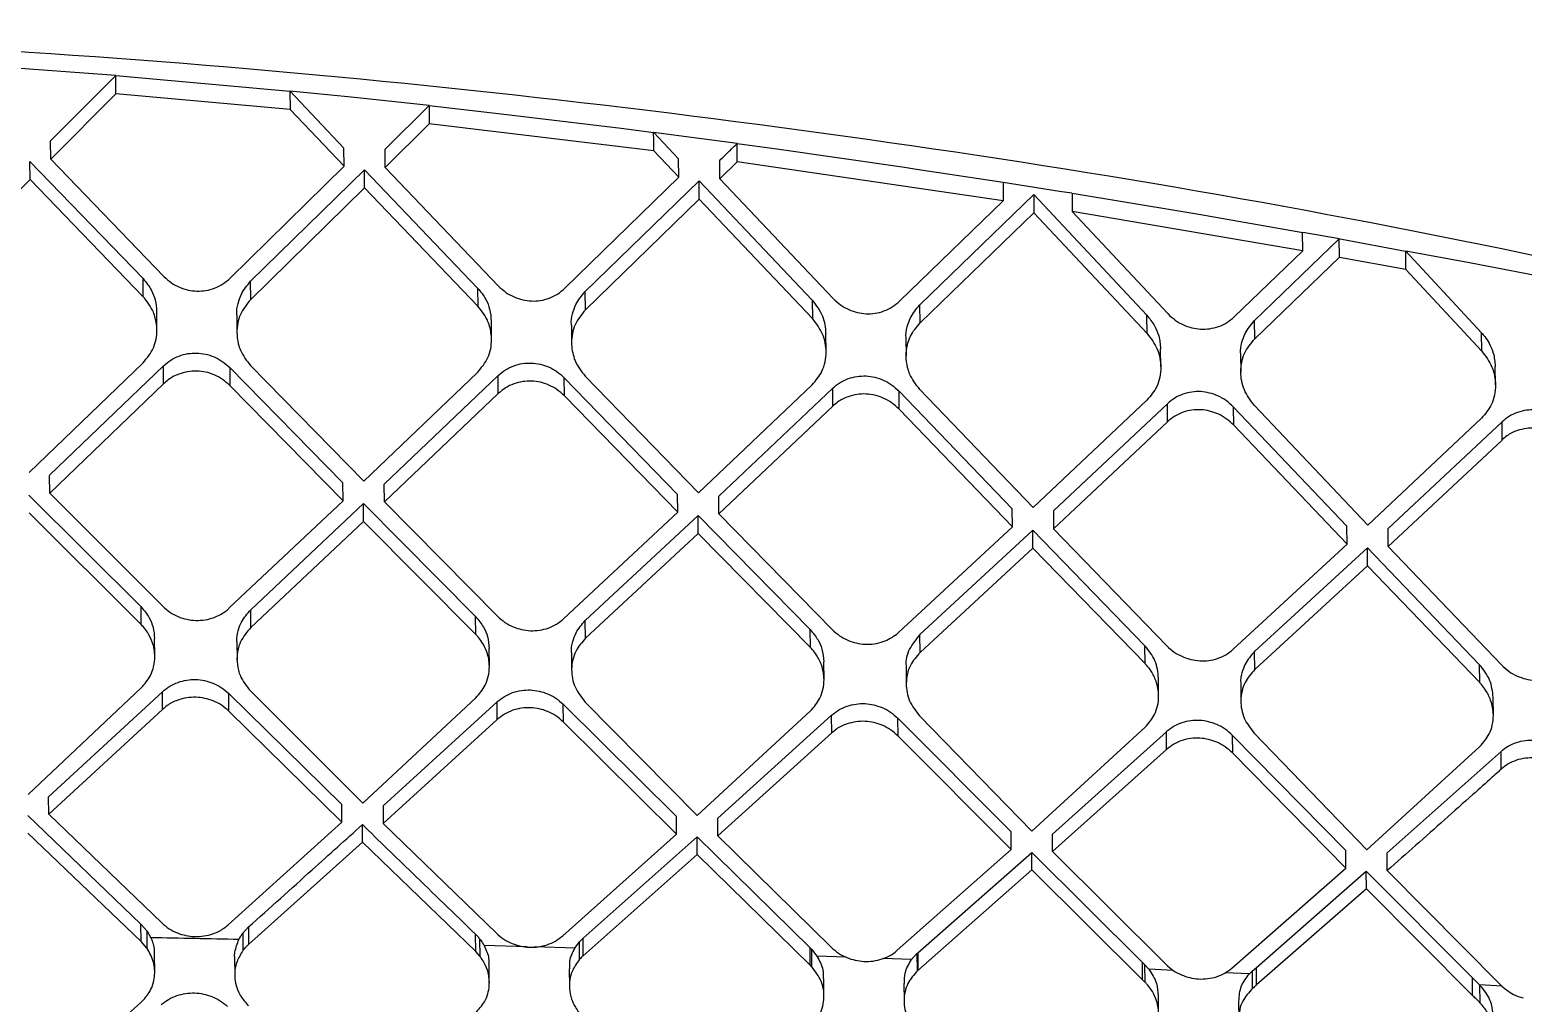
# Model space of a CAD drawing. Extents: x 832 to 912, y 781 to 934.
# Drawn here: x 853.12 to 854.714, y 880.889 to 881.927 of the extents above; entities that cross this region are included whole.
import ezdxf

# ---------------------------------------------------------------- set-up
doc = ezdxf.new("R2010")
doc.units = 0
doc.header["$MEASUREMENT"] = 0
doc.layers.add('1', color=4, linetype='Continuous')

# ---------------------------------------------------------------- blocks, each defined once
blk = doc.blocks.new('pillow top view')
at = {"layer": '1', "color": 3, "linetype": 'Continuous', "lineweight": 25}
for p, q in [((0.5314, -1.854), (0.7236, -1.8756)), ((0.651, -1.9428), (0.7236, -1.8758)), ((0.7227, -1.8956), (0.7233, -1.8761)), ((0.7236, -1.8759), (0.9082, -1.8999)), ((0.7227, -1.8956), (0.6504, -1.9622)), ((0.9078, -1.9196), (0.7227, -1.8956)), ((0.9084, -1.9001), (0.9078, -1.9196)), ((0.9082, -1.8998), (0.9635, -1.9629)), ((0.9083, -1.8996), (0.9302, -1.9027)), ((0.9304, -1.9027), (0.9734, -1.9088)), ((0.9734, -1.9088), (1.0564, -1.921)), ((0.9629, -1.9824), (0.9078, -1.9196)), ((1.0075, -1.966), (1.0564, -1.9212)), ((1.0562, -1.9214), (1.0556, -1.9409)), ((1.0564, -1.9213), (1.1327, -1.933)), ((0.6504, -1.9622), (0.651, -1.9428)), ((1.0556, -1.9409), (1.0068, -1.9854)), ((1.2938, -1.979), (1.0556, -1.9409)), ((1.1327, -1.933), (1.2599, -1.9536)), ((1.2599, -1.9536), (1.2735, -1.9559)), ((1.2735, -1.9559), (1.2944, -1.9594)), ((1.2943, -1.9593), (1.3199, -1.9888)), ((1.2945, -1.9592), (1.383, -1.9745)), ((0.6275, -1.9832), (0.6281, -1.9639)), ((0.6281, -1.9638), (0.7439, -2.0936)), ((0.6504, -1.9622), (0.7662, -2.0922)), ((0.9629, -1.9824), (0.9635, -1.9629)), ((1.0068, -1.9854), (1.0074, -1.966)), ((1.3823, -1.9943), (1.3829, -1.9748)), ((1.383, -1.9748), (1.4253, -1.9823)), ((0.6275, -1.9832), (0.5013, -2.0982)), ((0.7433, -2.1129), (0.6275, -1.9832)), ((0.8368, -2.0968), (0.9629, -1.9824)), ((0.8584, -2.101), (0.9845, -1.9869)), ((0.9839, -2.0063), (0.9845, -1.9869)), ((0.9845, -1.9869), (1.1002, -2.1179)), ((1.0068, -1.9854), (1.1225, -2.1167)), ((1.3193, -2.0083), (1.2938, -1.979)), ((1.3193, -2.0083), (1.3199, -1.9888)), ((1.4253, -1.9823), (1.5606, -2.0073)), ((0.9839, -2.0063), (0.8578, -2.1203)), ((1.0996, -2.1372), (0.9839, -2.0063)), ((1.3632, -2.0116), (1.3638, -1.9922)), ((1.3823, -1.9943), (1.3632, -2.0116)), ((1.6643, -2.0471), (1.3823, -1.9943)), ((1.5606, -2.0073), (1.5731, -2.0097)), ((1.1931, -2.1219), (1.3193, -2.0083)), ((1.2147, -2.1263), (1.3409, -2.0129)), ((1.3403, -2.0324), (1.3409, -2.0129)), ((1.3409, -2.0129), (1.4565, -2.1452)), ((1.3632, -2.0116), (1.4788, -2.1442)), ((1.5731, -2.0097), (1.665, -2.0275)), ((1.3403, -2.0324), (1.2141, -2.1456)), ((1.4559, -2.1645), (1.3403, -2.0324)), ((1.6649, -2.0276), (1.6643, -2.0471)), ((1.6651, -2.0273), (1.7249, -2.0392)), ((1.7249, -2.0392), (1.7379, -2.0418)), ((1.5494, -2.1499), (1.6643, -2.0471)), ((1.571, -2.1546), (1.6971, -2.0418)), ((1.6971, -2.0418), (1.6965, -2.0613)), ((1.6971, -2.0418), (1.8127, -2.1754)), ((1.7381, -2.0422), (1.7375, -2.0617)), ((1.738, -2.0421), (1.8553, -2.0663)), ((1.5704, -2.1739), (1.6965, -2.0613)), ((1.6965, -2.0613), (1.8121, -2.1948)), ((1.9816, -2.1132), (1.7375, -2.0617)), ((1.7375, -2.0617), (1.835, -2.1745)), ((1.8553, -2.0663), (1.8724, -2.0699)), ((1.8724, -2.0699), (1.9823, -2.0936)), ((0.7433, -2.1129), (0.7439, -2.0936)), ((0.8578, -2.1203), (0.8584, -2.101)), ((1.9272, -2.1857), (2.0213, -2.1019)), ((1.9816, -2.1132), (1.9822, -2.0937)), ((1.9825, -2.0933), (2.0213, -2.1019)), ((2.0204, -2.1217), (2.0211, -2.1022)), ((2.0213, -2.1022), (2.0239, -2.1027)), ((2.0239, -2.1027), (2.0913, -2.1179)), ((1.1002, -2.1179), (1.0996, -2.1372)), ((1.9056, -2.1809), (1.9816, -2.1132)), ((2.0908, -2.1374), (2.0914, -2.1179)), ((2.0912, -2.1178), (2.1688, -2.2084)), ((2.0915, -2.1176), (2.159, -2.133)), ((0.7564, -2.1486), (0.757, -2.1293)), ((1.2141, -2.1456), (1.2147, -2.1263)), ((1.9266, -2.2051), (2.0204, -2.1217)), ((2.0204, -2.1217), (2.0908, -2.1374)), ((2.159, -2.133), (2.2507, -2.1545)), ((0.8422, -2.1361), (0.8416, -2.1553)), ((1.4565, -2.1452), (1.4559, -2.1645)), ((2.0908, -2.1375), (2.1682, -2.2278)), ((1.1128, -2.173), (1.1134, -2.1538)), ((1.1986, -2.1613), (1.198, -2.1805)), ((1.5704, -2.1739), (1.571, -2.1546)), ((1.469, -2.2006), (1.4696, -2.1813)), ((1.8121, -2.1948), (1.8127, -2.1754)), ((0.6141, -2.2955), (0.7402, -2.1835)), ((0.6358, -2.2993), (0.7619, -2.1875)), ((0.7613, -2.2067), (0.7619, -2.1875)), ((0.8325, -2.1922), (0.8319, -2.2113)), ((0.8325, -2.1921), (0.9483, -2.3199)), ((0.8548, -2.1909), (0.9706, -2.3189)), ((1.5548, -2.1895), (1.5542, -2.2088)), ((1.9266, -2.2051), (1.9272, -2.1857)), ((0.7613, -2.2067), (0.6352, -2.3184)), ((0.9477, -2.3389), (0.8319, -2.2113)), ((0.9706, -2.3189), (1.0966, -2.2078)), ((0.9922, -2.323), (1.1182, -2.2121)), ((1.1176, -2.2313), (1.1182, -2.2121)), ((1.8252, -2.2311), (1.8258, -2.2118)), ((2.1682, -2.2278), (2.1688, -2.2084)), ((1.1882, -2.2366), (1.1888, -2.2174)), ((1.1888, -2.2174), (1.3046, -2.3464)), ((1.2111, -2.2163), (1.3269, -2.3456)), ((1.911, -2.2207), (1.9104, -2.24)), ((1.1176, -2.2313), (0.9916, -2.342)), ((1.304, -2.3655), (1.1882, -2.2366)), ((1.3269, -2.3456), (1.4529, -2.2354)), ((1.4745, -2.2398), (1.3485, -2.3499)), ((1.4739, -2.2591), (1.4745, -2.2399)), ((1.5445, -2.2649), (1.5451, -2.2457)), ((1.5451, -2.2457), (1.6608, -2.3761)), ((1.6831, -2.3755), (1.5674, -2.2448)), ((2.1813, -2.2644), (2.1819, -2.245)), ((1.3479, -2.369), (1.4739, -2.2591)), ((1.6602, -2.3952), (1.5445, -2.2649)), ((1.8091, -2.2659), (1.6831, -2.3755)), ((1.8307, -2.2706), (1.7047, -2.38)), ((1.8301, -2.2898), (1.8307, -2.2706)), ((1.9006, -2.2963), (1.9012, -2.277)), ((2.0169, -2.4088), (1.9012, -2.277)), ((2.0392, -2.4084), (1.9235, -2.2763)), ((1.8301, -2.2898), (1.7041, -2.3991)), ((0.6352, -2.3184), (0.6358, -2.2994)), ((2.0163, -2.428), (1.9006, -2.2963)), ((2.1652, -2.2992), (2.0392, -2.4084)), ((2.1868, -2.3041), (2.0608, -2.4131)), ((2.1862, -2.3235), (2.1868, -2.3041)), ((0.6129, -2.3195), (0.7277, -2.4434)), ((0.6352, -2.3184), (0.7511, -2.4438)), ((0.9477, -2.3389), (0.9483, -2.3199)), ((0.9916, -2.342), (0.9922, -2.323)), ((2.1862, -2.3235), (2.0602, -2.4323)), ((0.7271, -2.4624), (0.6123, -2.3386)), ((0.8217, -2.4484), (0.9477, -2.3389)), ((0.9916, -2.342), (1.1074, -2.4687)), ((0.8445, -2.4512), (0.9693, -2.3429)), ((0.9687, -2.362), (0.9693, -2.343)), ((0.9693, -2.3429), (1.084, -2.4681)), ((1.304, -2.3655), (1.3046, -2.3464)), ((1.3479, -2.369), (1.3485, -2.3499)), ((0.9687, -2.362), (0.8439, -2.4701)), ((1.0834, -2.4871), (0.9687, -2.362)), ((1.178, -2.474), (1.304, -2.3655)), ((1.2008, -2.477), (1.3256, -2.3697)), ((1.325, -2.3888), (1.3256, -2.3697)), ((1.3256, -2.3697), (1.4403, -2.4962)), ((1.4637, -2.497), (1.3479, -2.369)), ((1.325, -2.3888), (1.2003, -2.4959)), ((1.4397, -2.5152), (1.325, -2.3888)), ((1.6602, -2.3952), (1.6608, -2.3761)), ((1.7047, -2.38), (1.7041, -2.3991)), ((1.5342, -2.503), (1.6602, -2.3952)), ((1.6818, -2.3996), (1.5571, -2.5062)), ((1.6812, -2.4188), (1.6818, -2.3997)), ((1.7965, -2.5276), (1.6818, -2.3996)), ((1.7041, -2.3991), (1.8198, -2.5285)), ((1.6812, -2.4188), (1.5565, -2.5251)), ((1.7959, -2.5466), (1.6812, -2.4188)), ((2.0163, -2.428), (2.0169, -2.4088)), ((2.0602, -2.4323), (2.0608, -2.4131)), ((1.8904, -2.5352), (2.0163, -2.428)), ((2.0379, -2.4327), (1.9132, -2.5386)), ((2.0373, -2.4518), (2.0379, -2.4327)), ((2.1525, -2.5621), (2.0379, -2.4327)), ((2.0602, -2.4323), (2.1759, -2.5632)), ((0.7271, -2.4624), (0.7277, -2.4434)), ((0.8439, -2.4701), (0.8445, -2.4512)), ((2.0373, -2.4518), (1.9126, -2.5576)), ((2.1519, -2.5812), (2.0373, -2.4518)), ((1.0834, -2.4871), (1.084, -2.4681)), ((0.7402, -2.4967), (0.7408, -2.4778)), ((0.8284, -2.4847), (0.8278, -2.5036)), ((1.2002, -2.4959), (1.2008, -2.477)), ((1.4397, -2.5152), (1.4403, -2.4962)), ((1.0966, -2.5216), (1.0972, -2.5027)), ((1.1847, -2.5105), (1.1841, -2.5294)), ((1.5565, -2.5251), (1.5571, -2.5061)), ((0.5993, -2.6386), (0.7245, -2.5299)), ((1.4529, -2.5499), (1.4535, -2.531)), ((1.7959, -2.5466), (1.7965, -2.5276)), ((0.621, -2.6419), (0.7469, -2.5349)), ((0.7463, -2.5538), (0.7469, -2.535)), ((0.8169, -2.5584), (0.8175, -2.5396)), ((0.8175, -2.5396), (0.9334, -2.6627)), ((0.8407, -2.5376), (0.9557, -2.6623)), ((1.541, -2.5396), (1.5404, -2.5585)), ((1.9126, -2.5576), (1.9132, -2.5386)), ((0.7463, -2.5538), (0.6204, -2.6606)), ((0.9328, -2.6814), (0.8169, -2.5585)), ((0.9557, -2.6623), (1.0809, -2.5547)), ((0.9774, -2.6659), (1.1033, -2.56)), ((1.1027, -2.5788), (1.1033, -2.56)), ((1.1732, -2.5842), (1.1738, -2.5653)), ((1.1738, -2.5653), (1.2897, -2.6898)), ((1.197, -2.5635), (1.312, -2.6896)), ((1.809, -2.5816), (1.8096, -2.5626)), ((2.1519, -2.5812), (2.1525, -2.5621)), ((1.1027, -2.5788), (0.9768, -2.6846)), ((1.8971, -2.572), (1.8965, -2.591)), ((1.2891, -2.7085), (1.1732, -2.5842)), ((1.312, -2.6896), (1.4371, -2.5829)), ((1.3336, -2.6934), (1.4595, -2.5884)), ((1.4589, -2.6073), (1.4595, -2.5885)), ((1.5295, -2.6134), (1.5301, -2.5945)), ((1.5301, -2.5945), (1.6459, -2.7204)), ((1.5532, -2.5929), (1.6682, -2.7204)), ((2.1651, -2.6164), (2.1657, -2.5974)), ((1.4589, -2.6073), (1.3331, -2.7121)), ((1.6453, -2.7392), (1.5295, -2.6134)), ((1.6682, -2.7204), (1.7933, -2.6145)), ((1.8157, -2.6203), (1.6898, -2.7244)), ((1.8151, -2.6392), (1.8157, -2.6203)), ((1.8856, -2.6459), (1.8862, -2.627)), ((2.002, -2.7544), (1.8862, -2.627)), ((1.9093, -2.6255), (2.0243, -2.7546)), ((0.6204, -2.6606), (0.621, -2.6419)), ((1.8151, -2.6392), (1.6892, -2.7432)), ((0.5981, -2.6612), (0.7141, -2.7817)), ((0.6204, -2.6606), (0.7364, -2.7813)), ((2.0014, -2.7732), (1.8856, -2.6459)), ((2.0243, -2.7546), (2.1493, -2.6494)), ((2.0459, -2.7588), (2.1717, -2.6554)), ((2.1711, -2.6744), (2.1717, -2.6554)), ((0.9328, -2.6814), (0.9334, -2.6627)), ((0.9774, -2.6658), (0.9768, -2.6846)), ((0.7135, -2.8003), (0.5975, -2.6799)), ((0.807, -2.7861), (0.9328, -2.6814)), ((0.9539, -2.7037), (0.9545, -2.685)), ((0.9768, -2.6846), (1.0927, -2.8066)), ((1.2891, -2.7085), (1.2897, -2.6898)), ((0.8281, -2.8079), (0.9539, -2.7037)), ((0.9539, -2.7037), (1.0699, -2.8253)), ((1.1633, -2.8121), (1.2891, -2.7085)), ((1.333, -2.7121), (1.3336, -2.6934)), ((1.185, -2.8156), (1.3108, -2.7123)), ((1.3102, -2.731), (1.3108, -2.7123)), ((1.3108, -2.7123), (1.4267, -2.8354)), ((1.333, -2.7121), (1.449, -2.8356)), ((1.6453, -2.7392), (1.6459, -2.7204)), ((1.6892, -2.7432), (1.6898, -2.7244)), ((1.3102, -2.731), (1.1844, -2.8342)), ((1.4261, -2.8541), (1.3102, -2.731)), ((1.5195, -2.8417), (1.6453, -2.7392)), ((1.5412, -2.8454), (1.667, -2.7431)), ((1.6664, -2.7619), (1.667, -2.7431)), ((1.667, -2.7431), (1.7804, -2.8651)), ((1.6892, -2.7432), (1.8051, -2.8681)), ((2.0014, -2.7732), (2.002, -2.7544)), ((1.6664, -2.7619), (1.5406, -2.8641)), ((1.7798, -2.8838), (1.6664, -2.7619)), ((2.0453, -2.7777), (2.0459, -2.7588)), ((0.7135, -2.8003), (0.7141, -2.7816)), ((0.7141, -2.7816), (0.7203, -2.7895)), ((1.8756, -2.875), (2.0014, -2.7732)), ((1.9017, -2.8753), (2.023, -2.7774)), ((2.0225, -2.7962), (2.023, -2.7774)), ((2.023, -2.7774), (2.1315, -2.8956)), ((2.0453, -2.7777), (2.1611, -2.9041)), ((0.7197, -2.8081), (0.7135, -2.8003)), ((0.7197, -2.8081), (0.7203, -2.7895)), ((0.7203, -2.7895), (0.724, -2.7966)), ((0.8223, -2.7957), (0.8217, -2.8143)), ((0.8223, -2.7957), (0.8286, -2.7893)), ((0.8286, -2.7893), (0.8281, -2.8079)), ((2.0224, -2.7962), (1.9012, -2.894)), ((2.1309, -2.9143), (2.0224, -2.7962)), ((0.7268, -2.8332), (0.7273, -2.8147)), ((1.0699, -2.8253), (1.0705, -2.8067)), ((1.0743, -2.8306), (1.0749, -2.812)), ((1.1249, -2.8223), (1.0792, -2.8192)), ((1.1757, -2.8258), (1.181, -2.8193)), ((1.1804, -2.8379), (1.181, -2.8192)), ((1.1809, -2.8193), (1.185, -2.8156)), ((1.1844, -2.8342), (1.185, -2.8156)), ((0.8126, -2.8215), (0.812, -2.8401)), ((1.0743, -2.8306), (1.0699, -2.8253)), ((1.1757, -2.8258), (1.1329, -2.8228)), ((1.4261, -2.8541), (1.4267, -2.8355)), ((1.4267, -2.8354), (1.4283, -2.8372)), ((1.0831, -2.8586), (1.0837, -2.8399)), ((1.1689, -2.8476), (1.1683, -2.8663)), ((1.4277, -2.8558), (1.4283, -2.8372)), ((1.4283, -2.8372), (1.4336, -2.8446)), ((1.4647, -2.8469), (1.4336, -2.8446)), ((1.5343, -2.8523), (1.5039, -2.8499)), ((1.5343, -2.8523), (1.5407, -2.8458)), ((1.5401, -2.8645), (1.5407, -2.8458)), ((1.5412, -2.8455), (1.5406, -2.8641)), ((0.5849, -2.9684), (0.7107, -2.8654)), ((1.4277, -2.8558), (1.4262, -2.8541)), ((1.7798, -2.8838), (1.7804, -2.8651)), ((1.7804, -2.8651), (1.7829, -2.8677)), ((1.7823, -2.8864), (1.7829, -2.8678)), ((1.7829, -2.8677), (1.7869, -2.8727)), ((1.4393, -2.8875), (1.4399, -2.8688)), ((1.5251, -2.8774), (1.5245, -2.8961)), ((1.8128, -2.8749), (1.7871, -2.8727)), ((1.8939, -2.8818), (1.8685, -2.8796)), ((1.894, -2.8818), (1.8973, -2.8789)), ((1.8967, -2.8976), (1.8973, -2.8789)), ((1.8973, -2.8788), (1.9017, -2.8753)), ((1.9011, -2.894), (1.9017, -2.8753)), ((2.1309, -2.9143), (2.1315, -2.8956)), ((2.1315, -2.8956), (2.1387, -2.9034)), ((1.7955, -2.9201), (1.7961, -2.9014)), ((1.8812, -2.9108), (1.8806, -2.9295)), ((2.1389, -2.9036), (2.1383, -2.9223)), ((2.1631, -2.9057), (2.139, -2.9035))]:
    blk.add_line(p, q, dxfattribs=at)
at = {"layer": '1', "color": 3, "linetype": 'Continuous', "lineweight": 25, "flags": 128}
blk.add_lwpolyline([(1.2938, -1.979), (1.2942, -1.9681), (1.2944, -1.9595)], dxfattribs=at)
at = {"layer": '1', "color": 3, "linetype": 'Continuous', "lineweight": 25}
for points, knots in [([(-3.0882, -2.0715), (-2.8406, -2.0211), (-2.3453, -1.9203), (-1.5922, -1.8287), (-0.8353, -1.782), (-0.0768, -1.7867), (0.6796, -1.8438), (1.4301, -1.9518), (2.1734, -2.1041), (2.659, -2.2443), (2.9018, -2.3143)], [0, 0, 0, 0, 0.125001, 0.250001, 0.375003, 0.499997, 0.624991, 0.749994, 0.874996, 1, 1, 1, 1]), ([(1.3638, -1.9922), (1.3673, -1.9889), (1.3737, -1.9832), (1.3801, -1.9774), (1.3829, -1.9748)], [0, 0, 0, 0, 0.559992, 1, 1, 1, 1]), ([(0.7439, -2.0936), (0.747, -2.0978), (0.7523, -2.105), (0.7565, -2.1174), (0.7568, -2.1252), (0.7569, -2.1293)], [0, 0, 0, 0, 0.391033, 0.672737, 1, 1, 1, 1]), ([(0.7662, -2.0922), (0.7686, -2.0947), (0.7734, -2.0994), (0.7821, -2.1046), (0.7913, -2.1079), (0.8007, -2.1095), (0.8104, -2.1092), (0.8199, -2.107), (0.829, -2.103), (0.8342, -2.0989), (0.8368, -2.0968)], [0, 0, 0, 0, 0.133729, 0.261317, 0.383336, 0.500392, 0.620488, 0.743287, 0.86956, 1, 1, 1, 1]), ([(0.8423, -2.1361), (0.8423, -2.1359), (0.8419, -2.1319), (0.8438, -2.1244), (0.8482, -2.1122), (0.8545, -2.1053), (0.8584, -2.101)], [0, 0, 0, 0, 0.009762, 0.311303, 0.577022, 1, 1, 1, 1]), ([(0.7402, -2.1835), (0.7446, -2.1785), (0.7534, -2.1685), (0.7571, -2.1511), (0.7559, -2.1382), (0.7524, -2.1256), (0.7472, -2.1183), (0.7433, -2.1129)], [0, 0, 0, 0, 0.247788, 0.499011, 0.666854, 0.751137, 1, 1, 1, 1]), ([(1.1002, -2.1179), (1.1032, -2.1219), (1.1085, -2.1291), (1.1128, -2.1415), (1.1131, -2.1495), (1.1133, -2.1538)], [0, 0, 0, 0, 0.377693, 0.662826, 1, 1, 1, 1]), ([(1.1225, -2.1167), (1.125, -2.1191), (1.1298, -2.1239), (1.1385, -2.1292), (1.1476, -2.1326), (1.1571, -2.1343), (1.1667, -2.1341), (1.1763, -2.1319), (1.1854, -2.128), (1.1905, -2.1239), (1.1931, -2.1219)], [0, 0, 0, 0, 0.134389, 0.262259, 0.384167, 0.500702, 0.621219, 0.744082, 0.870097, 1, 1, 1, 1]), ([(0.8578, -2.1203), (0.8534, -2.1253), (0.8447, -2.1353), (0.841, -2.1525), (0.842, -2.1654), (0.8455, -2.1781), (0.8508, -2.1855), (0.8548, -2.1909)], [0, 0, 0, 0, 0.247843, 0.4991, 0.658597, 0.751271, 1, 1, 1, 1]), ([(1.1986, -2.1613), (1.1986, -2.1611), (1.1982, -2.1571), (1.2001, -2.1497), (1.2045, -2.1375), (1.2108, -2.1306), (1.2147, -2.1263)], [0, 0, 0, 0, 0.011143, 0.309704, 0.574147, 1, 1, 1, 1]), ([(1.0966, -2.2078), (1.101, -2.2029), (1.1098, -2.193), (1.1136, -2.1751), (1.1123, -2.1626), (1.1105, -2.1563), (1.1099, -2.1547), (1.1076, -2.1481), (1.1036, -2.1426), (1.0996, -2.1372)], [0, 0, 0, 0, 0.247301, 0.498754, 0.684081, 0.732448, 0.749216, 0.751087, 1, 1, 1, 1]), ([(1.2141, -2.1456), (1.2098, -2.1506), (1.201, -2.1606), (1.197, -2.1793), (1.1987, -2.1924), (1.2027, -2.2048), (1.2072, -2.2109), (1.2111, -2.2163)], [0, 0, 0, 0, 0.247738, 0.499056, 0.720742, 0.750858, 1, 1, 1, 1]), ([(1.4565, -2.1452), (1.4605, -2.1508), (1.4684, -2.1618), (1.4692, -2.1749), (1.4695, -2.1813)], [0, 0, 0, 0, 0.508984, 1, 1, 1, 1]), ([(1.4788, -2.1442), (1.4813, -2.1467), (1.4861, -2.1515), (1.4948, -2.1568), (1.5039, -2.1604), (1.5134, -2.1621), (1.523, -2.162), (1.5325, -2.1599), (1.5417, -2.156), (1.5468, -2.152), (1.5494, -2.1499)], [0, 0, 0, 0, 0.135066, 0.263252, 0.385054, 0.501127, 0.622013, 0.744921, 0.870648, 1, 1, 1, 1]), ([(1.4529, -2.2353), (1.457, -2.2309), (1.4658, -2.221), (1.4702, -2.2015), (1.4676, -2.1812), (1.4598, -2.1701), (1.4559, -2.1645)], [0, 0, 0, 0, 0.228257, 0.498829, 0.750322, 1, 1, 1, 1]), ([(1.5549, -2.1895), (1.5549, -2.1894), (1.5545, -2.1854), (1.5564, -2.178), (1.5607, -2.1658), (1.5671, -2.1589), (1.571, -2.1546)], [0, 0, 0, 0, 0.011732, 0.308107, 0.571693, 1, 1, 1, 1]), ([(0.7619, -2.1875), (0.7645, -2.1854), (0.7696, -2.1814), (0.7788, -2.1774), (0.7883, -2.1752), (0.7979, -2.175), (0.8073, -2.1765), (0.8164, -2.1798), (0.8252, -2.185), (0.83, -2.1897), (0.8325, -2.1921)], [0, 0, 0, 0, 0.13102, 0.257482, 0.379999, 0.499429, 0.615877, 0.737717, 0.865596, 1, 1, 1, 1]), ([(1.5674, -2.2448), (1.5634, -2.2393), (1.5581, -2.2318), (1.5547, -2.2191), (1.5537, -2.2088), (1.5555, -2.1975), (1.5601, -2.1852), (1.5664, -2.1783), (1.5704, -2.1739)], [0, 0, 0, 0, 0.249706, 0.338255, 0.500852, 0.648082, 0.780399, 1, 1, 1, 1]), ([(1.8127, -2.1754), (1.8155, -2.1792), (1.8206, -2.1862), (1.8252, -2.1987), (1.8256, -2.2071), (1.8258, -2.2118)], [0, 0, 0, 0, 0.348051, 0.639422, 1, 1, 1, 1]), ([(1.835, -2.1745), (1.8375, -2.1771), (1.8423, -2.182), (1.8536, -2.189), (1.8663, -2.1928), (1.8791, -2.1927), (1.8887, -2.1907), (1.8979, -2.1869), (1.903, -2.1829), (1.9056, -2.1809)], [0, 0, 0, 0, 0.135892, 0.264506, 0.500844, 0.622173, 0.74524, 0.870897, 1, 1, 1, 1]), ([(0.8319, -2.2113), (0.8294, -2.2089), (0.8246, -2.2042), (0.8158, -2.199), (0.8067, -2.1957), (0.7971, -2.1942), (0.7874, -2.1944), (0.7768, -2.197), (0.7678, -2.201), (0.7629, -2.2052), (0.7613, -2.2067)], [0, 0, 0, 0, 0.134435, 0.262289, 0.384079, 0.500418, 0.624373, 0.749633, 0.913565, 1, 1, 1, 1]), ([(1.8121, -2.1948), (1.816, -2.2004), (1.8237, -2.2116), (1.8264, -2.232), (1.8221, -2.2515), (1.8132, -2.2614), (1.8091, -2.2659)], [0, 0, 0, 0, 0.250812, 0.501478, 0.771237, 1, 1, 1, 1]), ([(1.9112, -2.2207), (1.9111, -2.2204), (1.9105, -2.2163), (1.9127, -2.2089), (1.9169, -2.1968), (1.9232, -2.19), (1.9272, -2.1857)], [0, 0, 0, 0, 0.01948, 0.312121, 0.57315, 1, 1, 1, 1]), ([(1.1182, -2.2121), (1.1209, -2.21), (1.126, -2.206), (1.1352, -2.2021), (1.1447, -2.2), (1.1575, -2.1998), (1.1702, -2.2033), (1.1815, -2.2101), (1.1863, -2.2149), (1.1888, -2.2174)], [0, 0, 0, 0, 0.130815, 0.257305, 0.380112, 0.500057, 0.736773, 0.86497, 1, 1, 1, 1]), ([(1.9235, -2.2763), (1.9196, -2.2707), (1.9119, -2.2595), (1.9093, -2.2394), (1.9135, -2.2199), (1.9223, -2.2099), (1.9266, -2.2051)], [0, 0, 0, 0, 0.250562, 0.501399, 0.758405, 1, 1, 1, 1]), ([(2.1688, -2.2084), (2.1699, -2.2097), (2.1728, -2.2133), (2.177, -2.2206), (2.1813, -2.2315), (2.1817, -2.2402), (2.1819, -2.245)], [0, 0, 0, 0, 0.125872, 0.335931, 0.629958, 1, 1, 1, 1]), ([(1.1882, -2.2366), (1.1857, -2.2341), (1.1809, -2.2293), (1.1696, -2.2226), (1.1569, -2.219), (1.1441, -2.2193), (1.1346, -2.2213), (1.1254, -2.2252), (1.1203, -2.2293), (1.1176, -2.2313)], [0, 0, 0, 0, 0.135301, 0.263633, 0.500321, 0.620197, 0.74302, 0.869397, 1, 1, 1, 1]), ([(1.4745, -2.2398), (1.4771, -2.2378), (1.4823, -2.2338), (1.4914, -2.23), (1.5009, -2.228), (1.5137, -2.2278), (1.5264, -2.2315), (1.5378, -2.2383), (1.5426, -2.2432), (1.5451, -2.2457)], [0, 0, 0, 0, 0.130039, 0.256083, 0.378809, 0.499198, 0.735423, 0.864054, 1, 1, 1, 1]), ([(2.1682, -2.2278), (2.1721, -2.2335), (2.1798, -2.2448), (2.1825, -2.2652), (2.1782, -2.2849), (2.1693, -2.2947), (2.1652, -2.2992)], [0, 0, 0, 0, 0.251107, 0.501801, 0.770835, 1, 1, 1, 1]), ([(1.5445, -2.2649), (1.542, -2.2624), (1.5372, -2.2576), (1.5258, -2.2507), (1.513, -2.247), (1.5001, -2.2472), (1.4895, -2.2496), (1.4805, -2.2534), (1.4756, -2.2576), (1.4739, -2.2591)], [0, 0, 0, 0, 0.135935, 0.2646, 0.500978, 0.624959, 0.749836, 0.912944, 1, 1, 1, 1]), ([(1.9012, -2.277), (1.8988, -2.2745), (1.8939, -2.2695), (1.8826, -2.2626), (1.8699, -2.2588), (1.8572, -2.2588), (1.8476, -2.2608), (1.8384, -2.2646), (1.8333, -2.2685), (1.8307, -2.2706)], [0, 0, 0, 0, 0.136514, 0.26533, 0.500669, 0.621542, 0.74448, 0.870394, 1, 1, 1, 1]), ([(1.9006, -2.2963), (1.8982, -2.2938), (1.8933, -2.2888), (1.882, -2.2819), (1.8693, -2.2781), (1.8565, -2.2781), (1.847, -2.2801), (1.8378, -2.2839), (1.8327, -2.2878), (1.8301, -2.2898)], [0, 0, 0, 0, 0.136581, 0.265487, 0.501103, 0.62161, 0.744522, 0.8704, 1, 1, 1, 1]), ([(2.2573, -2.3111), (2.2548, -2.3085), (2.25, -2.3035), (2.2387, -2.2965), (2.226, -2.2926), (2.2133, -2.2925), (2.2037, -2.2944), (2.1945, -2.2982), (2.1894, -2.3021), (2.1868, -2.3041)], [0, 0, 0, 0, 0.13712, 0.266197, 0.501064, 0.622211, 0.745158, 0.870833, 1, 1, 1, 1]), ([(2.2567, -2.3304), (2.2542, -2.3279), (2.2494, -2.3229), (2.2381, -2.3158), (2.2253, -2.3119), (2.2124, -2.3119), (2.2017, -2.3141), (2.1927, -2.3178), (2.1879, -2.322), (2.1862, -2.3234)], [0, 0, 0, 0, 0.137172, 0.266371, 0.501696, 0.625825, 0.750398, 0.914056, 1, 1, 1, 1]), ([(0.7277, -2.4434), (0.7307, -2.4474), (0.736, -2.4542), (0.7403, -2.4662), (0.7406, -2.4738), (0.7408, -2.4778)], [0, 0, 0, 0, 0.383772, 0.668651, 1, 1, 1, 1]), ([(0.7511, -2.4438), (0.7534, -2.4461), (0.758, -2.4506), (0.7666, -2.4556), (0.7758, -2.4589), (0.7856, -2.4605), (0.7955, -2.4603), (0.8065, -2.4578), (0.8149, -2.4537), (0.8202, -2.4502), (0.8215, -2.4487), (0.8217, -2.4484)], [0, 0, 0, 0, 0.127335, 0.25278, 0.376844, 0.500053, 0.624477, 0.749479, 0.923799, 0.989883, 1, 1, 1, 1]), ([(0.8285, -2.4847), (0.8285, -2.4845), (0.8281, -2.4806), (0.83, -2.4734), (0.8344, -2.4618), (0.8407, -2.4552), (0.8445, -2.4512)], [0, 0, 0, 0, 0.017884, 0.314267, 0.576918, 1, 1, 1, 1]), ([(0.7245, -2.5299), (0.7283, -2.5258), (0.7345, -2.5191), (0.739, -2.5075), (0.7409, -2.4955), (0.7392, -2.4827), (0.7345, -2.472), (0.7302, -2.4659), (0.7279, -2.4631), (0.7272, -2.4624), (0.7271, -2.4624)], [0, 0, 0, 0, 0.217471, 0.350452, 0.499439, 0.708806, 0.862135, 0.959193, 0.995034, 1, 1, 1, 1]), ([(1.084, -2.4681), (1.0869, -2.4719), (1.0921, -2.4786), (1.0966, -2.4906), (1.097, -2.4984), (1.0972, -2.5027)], [0, 0, 0, 0, 0.365218, 0.651782, 1, 1, 1, 1]), ([(1.1074, -2.4687), (1.1099, -2.4711), (1.1147, -2.4757), (1.126, -2.4823), (1.1388, -2.4858), (1.1516, -2.4856), (1.1612, -2.4836), (1.1703, -2.4799), (1.1754, -2.476), (1.178, -2.474)], [0, 0, 0, 0, 0.134175, 0.262139, 0.499869, 0.621349, 0.744808, 0.870828, 1, 1, 1, 1]), ([(0.8439, -2.4701), (0.8396, -2.4748), (0.8309, -2.4843), (0.8271, -2.5009), (0.8282, -2.5133), (0.8316, -2.5254), (0.8368, -2.5324), (0.8407, -2.5376)], [0, 0, 0, 0, 0.248324, 0.499238, 0.665229, 0.750959, 1, 1, 1, 1]), ([(1.1848, -2.5105), (1.1848, -2.5102), (1.1844, -2.5063), (1.1863, -2.4992), (1.1907, -2.4876), (1.1969, -2.481), (1.2008, -2.477)], [0, 0, 0, 0, 0.020309, 0.312146, 0.572869, 1, 1, 1, 1]), ([(1.0809, -2.5547), (1.0847, -2.5505), (1.0909, -2.5439), (1.0954, -2.5323), (1.0973, -2.5202), (1.0955, -2.5075), (1.0907, -2.4966), (1.0865, -2.4906), (1.0842, -2.4878), (1.0835, -2.4872), (1.0834, -2.4871)], [0, 0, 0, 0, 0.219534, 0.351924, 0.49927, 0.710371, 0.864322, 0.960878, 0.995572, 1, 1, 1, 1]), ([(1.2002, -2.4959), (1.1962, -2.5002), (1.1899, -2.5069), (1.1854, -2.5186), (1.1834, -2.5313), (1.1856, -2.5477), (1.1932, -2.5582), (1.197, -2.5635)], [0, 0, 0, 0, 0.227461, 0.358205, 0.500145, 0.750822, 1, 1, 1, 1]), ([(1.4403, -2.4962), (1.443, -2.4998), (1.4481, -2.5064), (1.4528, -2.5183), (1.4532, -2.5265), (1.4534, -2.531)], [0, 0, 0, 0, 0.342386, 0.633174, 1, 1, 1, 1]), ([(1.4637, -2.497), (1.4662, -2.4994), (1.471, -2.5041), (1.4823, -2.5108), (1.4951, -2.5145), (1.5081, -2.5144), (1.5201, -2.5119), (1.5286, -2.5074), (1.5336, -2.5037), (1.5342, -2.5031), (1.5342, -2.503)], [0, 0, 0, 0, 0.135004, 0.263306, 0.50041, 0.625482, 0.750316, 0.967545, 0.99627, 1, 1, 1, 1]), ([(1.4371, -2.5829), (1.441, -2.5788), (1.4472, -2.5721), (1.4517, -2.5605), (1.4536, -2.5484), (1.4518, -2.5356), (1.4469, -2.5247), (1.4427, -2.5187), (1.4405, -2.5159), (1.4398, -2.5153), (1.4397, -2.5152)], [0, 0, 0, 0, 0.221214, 0.353104, 0.499077, 0.712084, 0.86673, 0.962737, 0.996179, 1, 1, 1, 1]), ([(1.5571, -2.5061), (1.5529, -2.5108), (1.5445, -2.5203), (1.54, -2.533), (1.541, -2.5394), (1.5411, -2.5396)], [0, 0, 0, 0, 0.491281, 0.984365, 1, 1, 1, 1]), ([(0.7469, -2.5349), (0.7495, -2.5329), (0.7547, -2.529), (0.7638, -2.5253), (0.7733, -2.5232), (0.7861, -2.5229), (0.7988, -2.5262), (0.8102, -2.5327), (0.815, -2.5373), (0.8175, -2.5396)], [0, 0, 0, 0, 0.130519, 0.257032, 0.38003, 0.500163, 0.737682, 0.865665, 1, 1, 1, 1]), ([(1.5565, -2.5251), (1.5524, -2.5294), (1.5461, -2.5361), (1.5416, -2.5478), (1.5396, -2.5606), (1.5418, -2.5769), (1.5494, -2.5876), (1.5532, -2.5929)], [0, 0, 0, 0, 0.228692, 0.359047, 0.499934, 0.750574, 1, 1, 1, 1]), ([(1.8096, -2.5626), (1.8092, -2.5563), (1.8083, -2.5436), (1.8004, -2.5329), (1.7965, -2.5276)], [0, 0, 0, 0, 0.498857, 1, 1, 1, 1]), ([(1.8198, -2.5285), (1.8223, -2.531), (1.8271, -2.5358), (1.8385, -2.5426), (1.8512, -2.5463), (1.864, -2.5464), (1.8736, -2.5445), (1.8827, -2.5409), (1.8878, -2.5371), (1.8904, -2.5352)], [0, 0, 0, 0, 0.135627, 0.264159, 0.500372, 0.622836, 0.746488, 0.871985, 1, 1, 1, 1]), ([(0.8169, -2.5584), (0.8144, -2.5561), (0.8096, -2.5515), (0.7982, -2.5451), (0.7854, -2.5418), (0.7724, -2.5421), (0.7618, -2.5445), (0.7528, -2.5483), (0.7479, -2.5524), (0.7463, -2.5538)], [0, 0, 0, 0, 0.134323, 0.262296, 0.499676, 0.623967, 0.749379, 0.91594, 1, 1, 1, 1]), ([(1.1032, -2.56), (1.1059, -2.558), (1.111, -2.5542), (1.1201, -2.5505), (1.1297, -2.5485), (1.1424, -2.5483), (1.1551, -2.5518), (1.1665, -2.5583), (1.1713, -2.5629), (1.1738, -2.5653)], [0, 0, 0, 0, 0.129842, 0.256082, 0.379205, 0.499855, 0.736564, 0.864894, 1, 1, 1, 1]), ([(1.7933, -2.6145), (1.7972, -2.6104), (1.8034, -2.6037), (1.8078, -2.592), (1.8097, -2.58), (1.8079, -2.567), (1.803, -2.5561), (1.7989, -2.5501), (1.7967, -2.5475), (1.7961, -2.5468), (1.7959, -2.5466), (1.7959, -2.5466)], [0, 0, 0, 0, 0.222583, 0.354072, 0.498886, 0.713962, 0.869331, 0.964718, 0.989885, 0.998886, 1, 1, 1, 1]), ([(1.9132, -2.5386), (1.9092, -2.5427), (1.9028, -2.5493), (1.8987, -2.561), (1.8965, -2.568), (1.8972, -2.5718), (1.8972, -2.572)], [0, 0, 0, 0, 0.437053, 0.697329, 0.985213, 1, 1, 1, 1]), ([(1.9126, -2.5576), (1.9085, -2.5619), (1.9022, -2.5686), (1.8977, -2.5803), (1.8957, -2.5931), (1.8979, -2.6095), (1.9055, -2.6202), (1.9093, -2.6255)], [0, 0, 0, 0, 0.229641, 0.359659, 0.499713, 0.750335, 1, 1, 1, 1]), ([(2.1657, -2.5974), (2.1652, -2.5911), (2.1643, -2.5783), (2.1565, -2.5675), (2.1525, -2.5621)], [0, 0, 0, 0, 0.499059, 1, 1, 1, 1]), ([(2.1759, -2.5632), (2.1784, -2.5657), (2.1832, -2.5706), (2.1945, -2.5775), (2.2073, -2.5814), (2.2202, -2.5815), (2.2323, -2.5793), (2.2408, -2.5748), (2.2458, -2.5712), (2.2464, -2.5705), (2.2464, -2.5705)], [0, 0, 0, 0, 0.136398, 0.26525, 0.500905, 0.626342, 0.750794, 0.967952, 0.99639, 1, 1, 1, 1]), ([(1.1732, -2.5842), (1.1708, -2.5818), (1.1659, -2.5772), (1.1545, -2.5706), (1.1418, -2.5672), (1.1291, -2.5674), (1.1196, -2.5693), (1.1104, -2.573), (1.1053, -2.5769), (1.1027, -2.5788)], [0, 0, 0, 0, 0.135144, 0.263462, 0.500063, 0.62063, 0.743829, 0.87012, 1, 1, 1, 1]), ([(1.4595, -2.5884), (1.4621, -2.5865), (1.4672, -2.5827), (1.4764, -2.5791), (1.4859, -2.5772), (1.4987, -2.5771), (1.5113, -2.5807), (1.5227, -2.5873), (1.5276, -2.5921), (1.5301, -2.5945)], [0, 0, 0, 0, 0.129215, 0.255147, 0.37838, 0.499533, 0.735465, 0.864115, 1, 1, 1, 1]), ([(2.1493, -2.6494), (2.1533, -2.6452), (2.1595, -2.6386), (2.1639, -2.6268), (2.1658, -2.6147), (2.1639, -2.6017), (2.1589, -2.5906), (2.1548, -2.5847), (2.1527, -2.5821), (2.1522, -2.5814), (2.152, -2.5812), (2.1519, -2.5812), (2.1519, -2.5812)], [0, 0, 0, 0, 0.223599, 0.354732, 0.498675, 0.715838, 0.871943, 0.966723, 0.991067, 0.997459, 0.999719, 1, 1, 1, 1]), ([(1.5295, -2.6134), (1.527, -2.611), (1.5221, -2.6062), (1.5108, -2.5996), (1.498, -2.596), (1.4851, -2.5961), (1.4744, -2.5983), (1.4655, -2.6019), (1.4606, -2.606), (1.4589, -2.6073)], [0, 0, 0, 0, 0.135881, 0.264516, 0.500344, 0.624817, 0.749748, 0.91627, 1, 1, 1, 1]), ([(1.8862, -2.627), (1.8837, -2.6245), (1.8788, -2.6198), (1.8675, -2.613), (1.8548, -2.6093), (1.8421, -2.6092), (1.8325, -2.6111), (1.8234, -2.6146), (1.8182, -2.6184), (1.8156, -2.6203)], [0, 0, 0, 0, 0.136589, 0.265416, 0.500188, 0.621986, 0.745464, 0.87128, 1, 1, 1, 1]), ([(1.8856, -2.6459), (1.8831, -2.6435), (1.8782, -2.6387), (1.8669, -2.6319), (1.8542, -2.6282), (1.8415, -2.6282), (1.8319, -2.63), (1.8228, -2.6335), (1.8177, -2.6373), (1.8151, -2.6392)], [0, 0, 0, 0, 0.136683, 0.265624, 0.500677, 0.622107, 0.745538, 0.871303, 1, 1, 1, 1]), ([(2.1717, -2.6554), (2.1743, -2.6535), (2.1794, -2.6498), (2.1885, -2.6463), (2.1981, -2.6445), (2.2109, -2.6447), (2.2235, -2.6485), (2.2348, -2.6554), (2.2397, -2.6602), (2.2422, -2.6627)], [0, 0, 0, 0, 0.128106, 0.253517, 0.376908, 0.498938, 0.733434, 0.862654, 1, 1, 1, 1]), ([(2.1711, -2.6744), (2.17, -2.6754), (2.1667, -2.6781), (2.1563, -2.6867), (2.1366, -2.7029), (2.0979, -2.7347), (2.0664, -2.7605), (2.0453, -2.7777)], [0, 0, 0, 0, 0.027612, 0.078224, 0.248422, 0.497813, 1, 1, 1, 1]), ([(2.2416, -2.6817), (2.2391, -2.6792), (2.2342, -2.6744), (2.2229, -2.6675), (2.2102, -2.6637), (2.1974, -2.6635), (2.1877, -2.6653), (2.1787, -2.6688), (2.1736, -2.6725), (2.1711, -2.6744)], [0, 0, 0, 0, 0.13734, 0.266534, 0.500816, 0.62527, 0.74976, 0.874443, 1, 1, 1, 1]), ([(0.8286, -2.7893), (0.8522, -2.7699), (0.8941, -2.7352), (0.936, -2.7003), (0.9545, -2.685)], [0, 0, 0, 0, 0.559999, 1, 1, 1, 1]), ([(1.0705, -2.8067), (1.0488, -2.7841), (1.0101, -2.7436), (0.9715, -2.7029), (0.9545, -2.685)], [0, 0, 0, 0, 0.56, 1, 1, 1, 1]), ([(0.7364, -2.7813), (0.7389, -2.7836), (0.7437, -2.7881), (0.7551, -2.7943), (0.7679, -2.7976), (0.7809, -2.7973), (0.7915, -2.795), (0.8004, -2.7913), (0.8054, -2.7874), (0.807, -2.7861)], [0, 0, 0, 0, 0.13312, 0.260719, 0.499425, 0.624263, 0.749425, 0.916391, 1, 1, 1, 1]), ([(0.8178, -2.8023), (0.8022, -2.8013), (0.7709, -2.7994), (0.7396, -2.7975), (0.724, -2.7966)], [0, 0, 0, 0, 0.50003, 1, 1, 1, 1]), ([(0.724, -2.7966), (0.7256, -2.8011), (0.7278, -2.8071), (0.727, -2.8132), (0.7269, -2.8146)], [0, 0, 0, 0, 0.754572, 1, 1, 1, 1]), ([(0.8127, -2.8215), (0.8127, -2.8211), (0.8125, -2.819), (0.8136, -2.8124), (0.816, -2.8066), (0.8178, -2.8023)], [0, 0, 0, 0, 0.062801, 0.307183, 1, 1, 1, 1]), ([(0.8178, -2.8023), (0.8186, -2.801), (0.8199, -2.7987), (0.8216, -2.7966), (0.8223, -2.7957)], [0, 0, 0, 0, 0.560033, 1, 1, 1, 1]), ([(0.7107, -2.8654), (0.7145, -2.8615), (0.7222, -2.8538), (0.7271, -2.8385), (0.727, -2.8225), (0.7222, -2.8129), (0.7197, -2.8081)], [0, 0, 0, 0, 0.248255, 0.498803, 0.750168, 1, 1, 1, 1]), ([(0.8217, -2.8143), (0.8192, -2.818), (0.8131, -2.827), (0.8108, -2.8441), (0.8152, -2.8609), (0.8223, -2.8696), (0.8252, -2.8731)], [0, 0, 0, 0, 0.2075165, 0.5001133, 0.7984188, 1, 1, 1, 1]), ([(0.8217, -2.8143), (0.8228, -2.813), (0.8248, -2.8107), (0.8271, -2.8088), (0.8281, -2.8079)], [0, 0, 0, 0, 0.568669, 1, 1, 1, 1]), ([(1.0749, -2.812), (1.0741, -2.811), (1.0727, -2.8092), (1.0712, -2.8075), (1.0705, -2.8067)], [0, 0, 0, 0, 0.559875, 1, 1, 1, 1]), ([(1.0749, -2.812), (1.0758, -2.8133), (1.0774, -2.8156), (1.0786, -2.8181), (1.0792, -2.8192)], [0, 0, 0, 0, 0.559975, 1, 1, 1, 1]), ([(1.0792, -2.8192), (1.0811, -2.8238), (1.084, -2.8306), (1.0833, -2.8377), (1.0831, -2.8399)], [0, 0, 0, 0, 0.679526, 1, 1, 1, 1]), ([(1.0927, -2.8066), (1.0952, -2.809), (1.1001, -2.8135), (1.1114, -2.8198), (1.1242, -2.8232), (1.137, -2.8231), (1.1465, -2.8212), (1.1556, -2.8177), (1.1607, -2.814), (1.1633, -2.8121)], [0, 0, 0, 0, 0.133971, 0.261893, 0.499576, 0.621912, 0.745795, 0.871667, 1, 1, 1, 1]), ([(1.0671, -2.8905), (1.0707, -2.8869), (1.0788, -2.8788), (1.0837, -2.8634), (1.083, -2.8492), (1.0796, -2.8394), (1.0765, -2.8339), (1.0749, -2.8315), (1.0745, -2.8308), (1.0743, -2.8307), (1.0743, -2.8306), (1.0743, -2.8306)], [0, 0, 0, 0, 0.226794, 0.500164, 0.715811, 0.871133, 0.965917, 0.99055, 0.99718, 0.999639, 1, 1, 1, 1]), ([(1.1695, -2.8477), (1.1695, -2.8449), (1.1694, -2.8372), (1.1733, -2.8302), (1.1757, -2.8258)], [0, 0, 0, 0, 0.3587754, 1, 1, 1, 1]), ([(1.1844, -2.8342), (1.1836, -2.8348), (1.1822, -2.836), (1.1809, -2.8373), (1.1804, -2.8379)], [0, 0, 0, 0, 0.559218, 1, 1, 1, 1]), ([(1.449, -2.8356), (1.4515, -2.8379), (1.4563, -2.8425), (1.4677, -2.849), (1.4805, -2.8525), (1.4934, -2.8525), (1.504, -2.8504), (1.513, -2.8469), (1.5179, -2.843), (1.5195, -2.8417)], [0, 0, 0, 0, 0.134829, 0.263057, 0.499692, 0.625002, 0.749668, 0.916909, 1, 1, 1, 1]), ([(1.1804, -2.8379), (1.1773, -2.8418), (1.1702, -2.8508), (1.1674, -2.866), (1.1695, -2.8793), (1.1738, -2.89), (1.1787, -2.896), (1.1815, -2.8994)], [0, 0, 0, 0, 0.2137607, 0.4987735, 0.6726816, 0.8142752, 1, 1, 1, 1]), ([(1.4336, -2.8446), (1.436, -2.8495), (1.4399, -2.8573), (1.4395, -2.8657), (1.4393, -2.8688)], [0, 0, 0, 0, 0.623661, 1, 1, 1, 1]), ([(1.5257, -2.8775), (1.5258, -2.8737), (1.5262, -2.8646), (1.5313, -2.8568), (1.5343, -2.8523)], [0, 0, 0, 0, 0.416402, 1, 1, 1, 1]), ([(0.7323, -2.8684), (0.735, -2.8666), (0.7401, -2.8628), (0.7493, -2.8592), (0.7588, -2.8573), (0.7715, -2.857), (0.7842, -2.8603), (0.7956, -2.8665), (0.8005, -2.8709), (0.8029, -2.8732)], [0, 0, 0, 0, 0.130186, 0.256888, 0.380534, 0.501605, 0.738619, 0.866262, 1, 1, 1, 1]), ([(1.4233, -2.9194), (1.4273, -2.9153), (1.4359, -2.9067), (1.4404, -2.8893), (1.4383, -2.8711), (1.4312, -2.8609), (1.4277, -2.8558)], [0, 0, 0, 0, 0.233937, 0.500868, 0.75112, 1, 1, 1, 1]), ([(1.5401, -2.8645), (1.5361, -2.8686), (1.5299, -2.8751), (1.5256, -2.8864), (1.5238, -2.8986), (1.5262, -2.9143), (1.5339, -2.9244), (1.5377, -2.9294)], [0, 0, 0, 0, 0.231317, 0.361671, 0.501624, 0.751135, 1, 1, 1, 1]), ([(1.5401, -2.8645), (1.5402, -2.8644), (1.5404, -2.8643), (1.5405, -2.8642), (1.5406, -2.8641)], [0, 0, 0, 0, 0.559916, 1, 1, 1, 1]), ([(1.8051, -2.8681), (1.8076, -2.8705), (1.8125, -2.8752), (1.8238, -2.8817), (1.8365, -2.8854), (1.8493, -2.8855), (1.8589, -2.8838), (1.868, -2.8804), (1.8731, -2.8768), (1.8756, -2.875)], [0, 0, 0, 0, 0.135691, 0.264213, 0.499852, 0.623431, 0.747649, 0.872998, 1, 1, 1, 1]), ([(1.7823, -2.8864), (1.7818, -2.8859), (1.781, -2.885), (1.7801, -2.8842), (1.7798, -2.8838)], [0, 0, 0, 0, 0.559845, 1, 1, 1, 1]), ([(1.787, -2.8728), (1.79, -2.8778), (1.7955, -2.887), (1.7955, -2.897), (1.7956, -2.9014)], [0, 0, 0, 0, 0.5556278, 1, 1, 1, 1]), ([(1.8816, -2.9109), (1.8822, -2.9052), (1.8833, -2.8943), (1.8906, -2.8858), (1.894, -2.8818)], [0, 0, 0, 0, 0.528885, 1, 1, 1, 1]), ([(1.7794, -2.9519), (1.783, -2.9485), (1.789, -2.9427), (1.794, -2.9315), (1.7963, -2.9191), (1.7943, -2.906), (1.7893, -2.8954), (1.7851, -2.8897), (1.783, -2.8872), (1.7825, -2.8866), (1.7823, -2.8865), (1.7823, -2.8864), (1.7823, -2.8864), (1.7823, -2.8864)], [0, 0, 0, 0, 0.195522, 0.33455, 0.50105, 0.718278, 0.874025, 0.967984, 0.991761, 0.997809, 0.999384, 0.999925, 1, 1, 1, 1]), ([(1.8967, -2.8976), (1.8926, -2.9017), (1.8861, -2.9082), (1.8818, -2.9195), (1.8799, -2.9318), (1.8823, -2.9477), (1.89, -2.9579), (1.8938, -2.9631)], [0, 0, 0, 0, 0.232851, 0.362821, 0.501718, 0.751091, 1, 1, 1, 1]), ([(1.9011, -2.894), (1.9003, -2.8947), (1.8988, -2.8959), (1.8973, -2.8971), (1.8967, -2.8976)], [0, 0, 0, 0, 0.560012, 1, 1, 1, 1]), ([(2.1383, -2.9223), (2.1369, -2.9208), (2.1345, -2.9181), (2.132, -2.9155), (2.1309, -2.9143)], [0, 0, 0, 0, 0.559976, 1, 1, 1, 1]), ([(2.1389, -2.9036), (2.1428, -2.9088), (2.1507, -2.9193), (2.1516, -2.9315), (2.152, -2.9375)], [0, 0, 0, 0, 0.503093, 1, 1, 1, 1]), ([(2.1611, -2.9041), (2.1654, -2.9082), (2.1723, -2.9147), (2.1814, -2.918), (2.1848, -2.9192)], [0, 0, 0, 0, 0.623214, 1, 1, 1, 1]), ([(2.1354, -2.988), (2.1393, -2.9842), (2.1455, -2.9782), (2.1502, -2.9668), (2.1515, -2.9593), (2.1515, -2.9536), (2.1512, -2.9475), (2.149, -2.9385), (2.1441, -2.9291), (2.1399, -2.9242), (2.1383, -2.9223)], [0, 0, 0, 0, 0.213322, 0.347764, 0.500721, 0.531615, 0.583605, 0.750398, 0.906511, 1, 1, 1, 1])]:
    blk.add_open_spline(points, degree=3, knots=knots, dxfattribs=at)
blk = doc.blocks.new('2026 SOVEREIGN HL')
at = {"layer": '1', "rotation": 2.284948898486966}
blk.add_blockref('pillow top view', (20.6854, 86.6293), dxfattribs=at)

msp = doc.modelspace()

# ---------------------------------------------------------------- block references
at = {"layer": '1'}
msp.add_blockref('2026 SOVEREIGN HL', (831.7292, 797.0948), dxfattribs=at)

doc.saveas('drawing.dxf')
